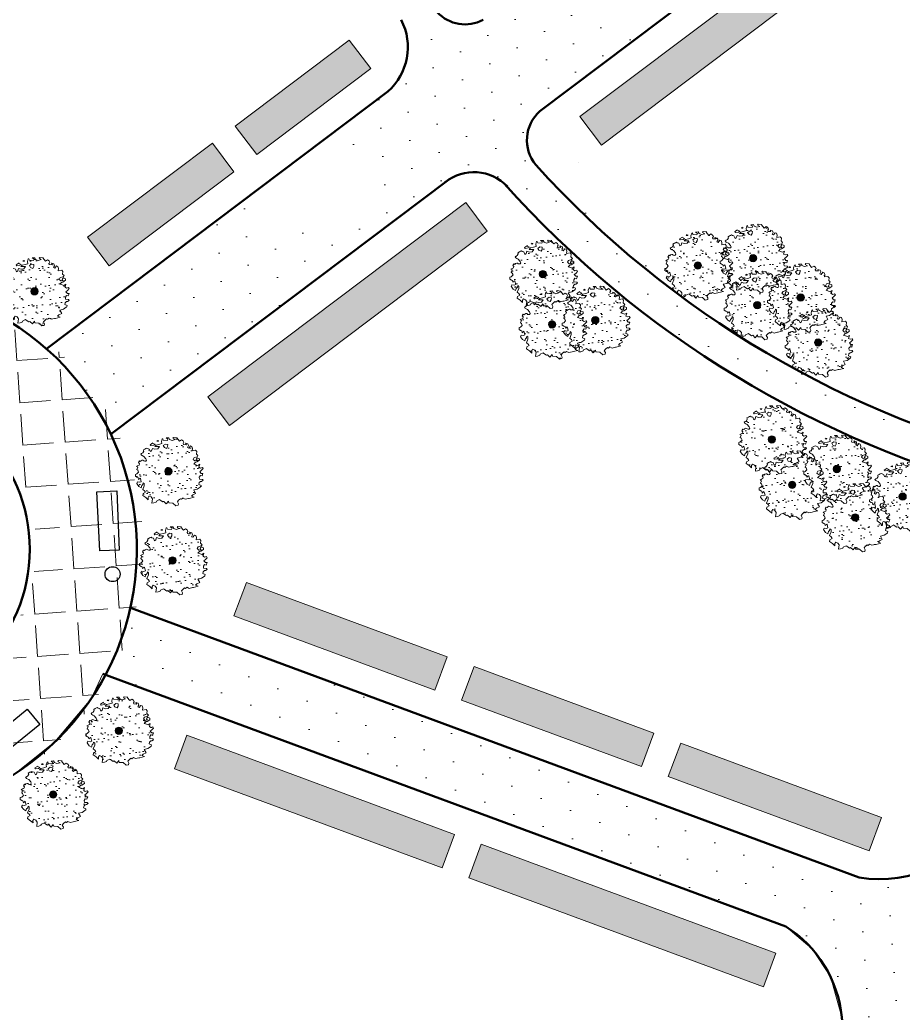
# Model space of a CAD drawing. Header units: millimetres. Extents: x -1763 to 200130, y 32327 to 185293.
# Drawn here: x 53097 to 77843, y 65595 to 93435 of the extents above; entities that cross this region are included whole.
import ezdxf

# ---------------------------------------------------------------- set-up
doc = ezdxf.new("R2010")
doc.units = ezdxf.units.MM
for name, color, linetype, lineweight in [('3', 7, 'Continuous', 9), ('5', 7, 'Continuous', 20), ('road', 7, 'Continuous', 50), ('trees', 7, 'Continuous', 20)]:
    doc.layers.add(name, color=color, linetype=linetype, lineweight=lineweight)
pattern_1 = [(93.99999999999993, (-123843172.1854587, -85020526.08981256), (-819.5010654109351, 340.5390314124682), [0, -793.7499999999999])]
pattern_2 = [(4, (-124235629.9270571, -85020526.08981256), (-82.8323247474616, 1184.557431481028), [863.5999999999992, -323.8499999999997]), (94, (-124235629.9270571, -85020526.08981256), (-1184.557431481028, -82.83232474746154), [863.5999999999992, -323.8499999999997])]

# ---------------------------------------------------------------- blocks, each defined once
blk = doc.blocks.new('K12-2')
at = {"linetype": 'Continuous'}
h = blk.add_hatch(dxfattribs=at)
h.set_pattern_fill('AR-SAND', scale=2, style=0)
h.set_pattern_definition([(37.50000000000001, (0, 0), (-3.200062591968091, 97.88264746586847), [0, -77.21600000000001, 0, -86.36, 0, -82.55]), (7.499999999999999, (0, 0), (89.90465662760053, 143.3650201136709), [0, -41.65600000000001, 0, -69.596, 0, -26.67]), (327.5, (-62.48399999999999, 0), (158.1984740482916, 0.2874369357091382), [0, -25.4, 0, -91.44, 0, -119.38]), (317.5, (-62.48399999999999, 0), (152.7112904944594, 44.58586465144325), [0, -12.7, 0, -59.944, 0, -68.58])])
h.paths.add_polyline_path([(106.7599999998965, 191.7999999996027), (104.3799999999938, 199.0479999999443), (110.6699999998018, 207.7104999998483), (104.7199999998157, 218.1399999999485), (93.32999999992532, 225.3874999996697), (78.19949999998423, 215.1344999997454), (60.00999999992199, 238.4689999998955), (63.40949999980869, 239.8829999997324), (37.22999999990861, 242.8884999999355), (32.80999999992854, 235.9944999998333), (48.95999999985361, 227.3319999999294), (26.8599999999424, 220.968499999799), (8.499999999912687, 228.3924999996962), (2.719999999953866, 240.4139999998734), (-15.98000000012692, 239.3529999999373), (-2.890000000206771, 229.8069999997097), (-7.310000000186828, 220.2609999999332), (-36.38000000001011, 222.2054999997417), (-39.44050000018433, 233.1659999999829), (-44.2000000000462, 231.7514999999694), (-50.49000000008347, 213.1899999999369), (-47.94000000015331, 197.6339999996489), (-67.32000000011107, 191.2699999998002), (-88.06000000004312, 186.4974999998594), (-97.58000000010905, 176.7749999999069), (-63.75000000002728, 176.4214999998294), (-76.33050000004188, 159.9809999997888), (-96.0500000001066, 157.5060000000085), (-113.7300000000341, 163.1634999998787), (-119.8504999999841, 146.3694999997606), (-127.8400000001075, 140.5359999998836), (-136.5100000000438, 159.0974999999162), (-147.3900000000886, 162.2789999996676), (-153.5100000000984, 165.9915000000183), (-160.4800000000064, 162.6329999999148), (-167.7900000001952, 158.9205000000222), (-178.1605000001055, 152.9104999999618), (-177.3100000000359, 149.7285000000339), (-175.4400000002079, 144.9554999999236), (-182.4100000001181, 133.1109999996406), (-191.5900000001336, 127.6315000000035), (-198.2199999999921, 123.5659999997515), (-192.1000000002114, 115.080499999749), (-186.3200000000233, 111.898499999821), (-175.4400000002079, 106.948999999986), (-161.1600000001108, 90.1549999998679), (-157.420500000173, 80.25550000002113), (-162.1800000000349, 73.00799999984154), (-168.9800000001468, 72.65499999994063), (-176.1200000000845, 74.4219999996858), (-181.5599999999922, 78.48849999981759), (-186.6600000000745, 79.19499999979598), (-194.9905000001327, 75.48299999962181), (-200.7700000001478, 69.6494999997376), (-206.3800000000829, 74.06849999960832), (-213.6900000000442, 61.87149999959366), (-206.5500000001066, 54.26999999963298), (-210.1205000001301, 44.37099999995553), (-219.9805000000213, 39.77450000002136), (-228.4799999999905, 34.29400000004536), (-219.3000000002048, 29.87499999971624), (-225.5905000001822, 12.90500000004249), (-218.6200000001027, 7.601999999678797), (-213.0100000001675, -5.833500000335321), (-225.4199999999856, -18.73750000004658), (-236.1300000000028, -22.09650000031979), (-236.3000000000302, -35.70850000005884), (-224.5700000000853, -42.77900000033696), (-216.4105000001673, -45.4310000000114), (-213.1800000001949, -58.15900000015974), (-201.279999999997, -48.25900000014372), (-199.7499999999945, -51.61799999996565), (-193.800000000012, -74.24500000025), (-204.680000000053, -78.3110000002125), (-220.3200000001288, -75.83599999998114), (-226.2705000000551, -87.32600000030654), (-210.9700000000904, -107.4785000000702), (-195.5000000000382, -117.2010000000228), (-190.7400000000071, -101.9980000000941), (-182.070000000067, -94.57400000019696), (-179.6900000001642, -82.37650000001304), (-172.2100000001792, -88.38700000024254), (-172.2100000001792, -103.4125000001077), (-183.090500000164, -130.2825000002485), (-170.8500000002004, -139.6509999999616), (-164.2200000001158, -150.2580000001253), (-181.2200000001667, -159.4505000002755), (-182.9200000001965, -172.3544999999866), (-162.3505000000021, -187.2040000002962), (-144.5000000001073, -203.2905000000974), (-144.6700000001347, -186.6735000003245), (-138.7200000001485, -176.951000000372), (-124.2700000000241, -183.3145000000513), (-113.9005000000016, -196.3960000002771), (-118.1500000000142, -227.685000000296), (-103.3605000000079, -225.564000000304), (-87.55050000013398, -219.7304999999687), (-85.0000000000382, -212.4825000000783), (-63.41000000020539, -202.2295000001614), (-60.01000000014926, -206.295500000124), (-40.63000000019201, -219.2000000000044), (-32.130499999992, -215.4880000002813), (-14.96000000019922, -232.9880000002086), (0.6799999998765998, -213.7200000001976), (3.399499999886757, -226.0940000001065), (32.29999999985013, -227.8620000001901), (53.20949999986625, -247.3070000000953), (70.20999999986088, -243.2410000001255), (72.24999999994178, -232.2815000002302), (64.25999999987833, -218.4930000003078), (72.92949999987472, -207.5330000002432), (86.86999999986436, -196.0430000003762), (93.84000000000017, -199.9315000002753), (104.0399999999427, -191.9765000002371), (119.8499999998166, -199.7545000003811), (143.479500000012, -194.2750000002924), (149.5999999999658, -193.3905000000814), (183.0899999999928, -184.905999999959), (165.0700000000143, -178.1880000003221), (175.0994999999893, -167.4050000001444), (194.4799999998868, -158.0360000002693), (181.3894999997974, -133.6410000003525), (206.7199999999065, -127.9845000003697), (225.9299999998366, -114.3730000003415), (232.3899999998976, -110.3065000002098), (233.4099999998215, -101.4680000002991), (217.2599999998965, -94.39750000001368), (219.9799999998504, -81.13950000006301), (228.8194999998741, -72.83100000040578), (237.1499999999287, -71.77000000001863), (248.7099999998463, -64.52250000029743), (242.9299999998875, -57.98200000026554), (222.5300000000061, -56.03700000028766), (220.6599999999526, -41.36450000033077), (228.9899999998416, -30.05100000018865), (240.7194999998428, -33.23350000027859), (247.0099999998202, -15.55550000011863), (235.1094999999078, -15.55550000011863), (225.24999999996, -3.005000000033772), (235.1094999999078, 5.3034999996235), (248.8799999998737, 19.445499999616), (242.7599999998638, 27.04700000003503), (228.9899999998416, 22.62749999999506), (218.2794999998805, 29.34449999975185), (224.5699999998579, 50.91099999981093), (210.7999999998356, 41.89599999972416), (203.9999999999533, 44.19399999960285), (183.9399999998932, 51.61849999967671), (181.8999999998159, 50.91099999981087), (194.6499999999105, 65.40699999959178), (203.8294999999853, 66.64449999971112), (222.8699999998317, 79.01849999961996), (222.0199999999313, 89.97849999968454), (206.5499999998792, 96.8724999997867), (200.9399999999478, 89.62499999961445), (198.2199999999939, 82.37749999989316), (204.5099999998019, 76.72049999973387), (188.699999999928, 74.24549999996087), (176.4599999999082, 84.67549999977197), (184.2799999999443, 97.75649999982852), (204.6799999998257, 103.2364999996353), (211.309999999914, 112.0750000000044), (200.0899999998183, 122.8584999998929), (202.4695000000065, 141.9499999997207), (194.8199999999379, 151.4959999999483), (170.3399999998983, 147.4299999999857), (171.8699999999007, 163.693499999681), (167.449999999917, 177.8354999996737), (157.2499999999782, 181.3709999996718), (145.3500000000094, 165.6379999999408), (135.6599999999162, 169.7034999997413), (143.9899999998051, 183.4924999998256), (138.039999999819, 196.0429999999178), (121.7194999999265, 200.8164999997462), (128.1799999999312, 190.0329999998576)])
h.paths.add_polyline_path([(-12.58000000007092, 163.8699999998572), (-28.22050000008675, 170.2339999997057), (-36.38000000001009, 183.8454999997339), (-21.42000000003463, 194.8054999997985), (-3.91000000013082, 191.7999999996028), (-5.440000000133297, 176.7749999999069)], flags=16)
h.paths.add_polyline_path([(26.14384128001319, 0, -1), (-26.14384128001319, 0, -1)], flags=16)
h = blk.add_hatch(color=256, dxfattribs=at)
edge = h.paths.add_edge_path()
edge.add_arc((0, 0), 26.14384128001319, 0, 360)
for p, q in [((-75.82000000002336, 221.144999999975), (-83.8100000000868, 215.1344999997455)), ((-83.8100000000868, 215.1344999997455), (-72.93000000004213, 214.0739999999787)), ((-72.93000000004213, 214.0739999999787), (-71.74050000003444, 220.0844999997571)), ((-44.2000000000462, 231.7514999999694), (-50.49000000008346, 213.1899999999368)), ((-50.49000000008346, 213.1899999999368), (-47.9400000001533, 197.6339999996489)), ((-39.44050000018433, 233.1659999999829), (-44.2000000000462, 231.7514999999694)), ((-36.38000000001011, 222.2054999997417), (-39.44050000018433, 233.1659999999829)), ((-7.310000000186847, 220.2609999999331), (-36.38000000001011, 222.2054999997417)), ((2.71999999995387, 240.4139999998733), (-15.98000000012689, 239.3529999999373)), ((-15.98000000012689, 239.3529999999373), (-2.890000000206783, 229.8069999997097)), ((-2.890000000206783, 229.8069999997097), (-7.310000000186847, 220.2609999999331)), ((8.499999999912689, 228.3924999996962), (2.71999999995387, 240.4139999998733)), ((26.85999999994237, 220.968499999799), (8.499999999912689, 228.3924999996962)), ((48.95999999985361, 227.3319999999294), (26.85999999994237, 220.968499999799)), ((37.22999999990861, 242.8884999999354), (32.80999999992855, 235.9944999998334)), ((32.80999999992855, 235.9944999998334), (48.95999999985361, 227.3319999999294)), ((63.40949999980876, 239.8829999997324), (37.22999999990861, 242.8884999999354)), ((60.009999999922, 238.4689999998955), (63.40949999980876, 239.8829999997324)), ((78.19949999998425, 215.1344999997455), (60.009999999922, 238.4689999998955)), ((93.32999999992535, 225.3874999996697), (78.19949999998425, 215.1344999997455)), ((104.7199999998156, 218.1399999999485), (93.32999999992535, 225.3874999996697)), ((110.6699999998018, 207.7104999998483), (104.7199999998156, 218.1399999999485)), ((-175.4400000002079, 144.9554999999236), (-182.4100000001181, 133.1109999996406)), ((-167.7900000001955, 158.920500000022), (-178.1605000001055, 152.9104999999618)), ((-178.1605000001055, 152.9104999999618), (-177.3100000000359, 149.7285000000338)), ((-177.3100000000359, 149.7285000000338), (-175.4400000002079, 144.9554999999236)), ((-160.4800000000087, 162.6329999999143), (-167.7900000001955, 158.920500000022)), ((-153.5100000000984, 165.9915000000183), (-160.4800000000087, 162.6329999999143)), ((-147.3900000000885, 162.2789999996676), (-153.5100000000984, 165.9915000000183)), ((-136.5100000000439, 159.0974999999162), (-147.3900000000885, 162.2789999996676)), ((-127.8400000001075, 140.5359999998836), (-136.5100000000439, 159.0974999999162)), ((-110.1600000001799, 203.6444999998785), (-131.2400000001635, 190.2095000000336)), ((-131.2400000001635, 190.2095000000336), (-125.8000000000266, 183.4924999998257)), ((-119.8504999999841, 146.3694999997606), (-127.8400000001075, 140.5359999998836)), ((-125.8000000000266, 183.4924999998257), (-105.0600000000941, 186.4974999998594)), ((-113.7300000000341, 163.1634999998787), (-119.8504999999841, 146.3694999997606)), ((-96.05000000010659, 157.5060000000085), (-113.7300000000341, 163.1634999998787)), ((-111.0100000000803, 199.7554999998101), (-111.0100000000803, 199.7554999998101)), ((-95.37000000000444, 192.8609999999899), (-111.0100000000803, 199.7554999998101)), ((-105.0600000000941, 186.4974999998594), (-95.37000000000444, 192.8609999999899)), ((-88.06000000004315, 186.4974999998594), (-97.58000000010907, 176.7749999999069)), ((-97.58000000010907, 176.7749999999069), (-63.75000000002728, 176.4214999998294)), ((-76.33050000004187, 159.9809999997888), (-96.05000000010659, 157.5060000000085)), ((-67.32000000011067, 191.2699999998003), (-88.06000000004315, 186.4974999998594)), ((-63.75000000002728, 176.4214999998294), (-76.33050000004187, 159.9809999997888)), ((-47.9400000001533, 197.6339999996489), (-67.32000000011067, 191.2699999998003)), ((-21.42000000003463, 194.8054999997985), (-36.38000000001011, 183.8454999997339)), ((-36.38000000001011, 183.8454999997339), (-28.22050000008676, 170.2339999997057)), ((-28.22050000008676, 170.2339999997057), (-12.58000000007087, 163.8699999998571)), ((-3.910000000130822, 191.7999999996027), (-21.42000000003463, 194.8054999997985)), ((-12.58000000007087, 163.8699999998571), (-5.440000000133296, 176.7749999999069)), ((-5.440000000133296, 176.7749999999069), (-3.910000000130822, 191.7999999996027)), ((104.3799999999937, 199.0479999999443), (110.6699999998018, 207.7104999998483)), ((106.7599999998965, 191.7999999996027), (104.3799999999937, 199.0479999999443)), ((128.1799999999312, 190.0329999998576), (106.7599999998965, 191.7999999996027)), ((138.039999999819, 196.0429999999178), (121.7194999999265, 200.8164999997462)), ((121.7194999999265, 200.8164999997462), (128.1799999999312, 190.0329999998576)), ((135.6599999999162, 169.7034999997413), (143.9899999998051, 183.4924999998257)), ((145.3500000000095, 165.6379999999408), (135.6599999999162, 169.7034999997413)), ((143.9899999998051, 183.4924999998257), (138.039999999819, 196.0429999999178)), ((157.2499999999782, 181.3709999996718), (145.3500000000095, 165.6379999999408)), ((167.4499999999171, 177.8354999996736), (157.2499999999782, 181.3709999996718)), ((171.8699999999008, 163.6934999996811), (167.4499999999171, 177.8354999996736)), ((170.3399999998983, 147.4299999999857), (171.8699999999008, 163.6934999996811)), ((194.8199999999379, 151.4959999999483), (170.3399999998983, 147.4299999999857)), ((202.4695000000065, 141.9499999997206), (194.8199999999379, 151.4959999999483)), ((-206.3800000000829, 74.06849999960832), (-213.6900000000442, 61.87149999959365)), ((-200.7700000001478, 69.6494999997376), (-206.3800000000829, 74.06849999960832)), ((-194.9905000001327, 75.48299999962182), (-200.7700000001478, 69.6494999997376)), ((-191.5900000001329, 127.6315000000031), (-198.2199999999921, 123.5659999997515)), ((-198.2199999999921, 123.5659999997515), (-192.1000000002114, 115.080499999749)), ((-186.6600000000744, 79.19499999979598), (-194.9905000001327, 75.48299999962182)), ((-192.1000000002114, 115.080499999749), (-186.3200000000234, 111.8984999998211)), ((-182.4100000001181, 133.1109999996406), (-191.5900000001329, 127.6315000000031)), ((-181.5599999999922, 78.48849999981758), (-186.6600000000744, 79.19499999979598)), ((-186.3200000000234, 111.8984999998211), (-175.4400000002079, 106.948999999986)), ((-176.1200000000845, 74.4219999996858), (-181.5599999999922, 78.48849999981758)), ((-168.9800000001469, 72.65499999994063), (-176.1200000000845, 74.4219999996858)), ((-175.4400000002079, 106.948999999986), (-161.1600000001108, 90.15499999986787)), ((-162.1800000000349, 73.00799999984156), (-168.9800000001469, 72.65499999994063)), ((-157.420500000173, 80.25550000002113), (-162.1800000000349, 73.00799999984156)), ((-161.1600000001108, 90.15499999986787), (-157.420500000173, 80.25550000002113)), ((176.4599999999082, 84.675499999772), (184.2799999999443, 97.75649999982852)), ((188.699999999928, 74.24549999996088), (176.4599999999082, 84.675499999772)), ((184.2799999999443, 97.75649999982852), (204.6799999998257, 103.2364999996353)), ((204.5099999998019, 76.72049999973387), (188.699999999928, 74.24549999996088)), ((200.9399999999478, 89.62499999961437), (198.2199999999939, 82.37749999989319)), ((198.2199999999939, 82.37749999989319), (204.5099999998019, 76.72049999973387)), ((200.0899999998182, 122.858499999893), (202.4695000000065, 141.9499999997206)), ((211.309999999914, 112.0750000000044), (200.0899999998182, 122.858499999893)), ((206.5499999998792, 96.87249999978667), (200.9399999999478, 89.62499999961437)), ((203.8294999999853, 66.64449999971112), (222.8699999998316, 79.01849999961996)), ((204.6799999998257, 103.2364999996353), (211.309999999914, 112.0750000000044)), ((222.0199999999313, 89.97849999968457), (206.5499999998792, 96.87249999978667)), ((222.8699999998316, 79.01849999961996), (222.0199999999313, 89.97849999968457)), ((-219.9805000000215, 39.77450000002136), (-228.4799999999905, 34.29400000004534)), ((-228.4799999999905, 34.29400000004534), (-219.3000000002048, 29.87499999971624)), ((-219.3000000002048, 29.87499999971624), (-225.5905000001821, 12.90500000004249)), ((-225.5905000001821, 12.90500000004249), (-218.6200000001027, 7.60199999967881)), ((-210.1205000001301, 44.37099999995553), (-219.9805000000215, 39.77450000002136)), ((-218.6200000001027, 7.60199999967881), (-213.0100000001676, -5.833500000335334)), ((-213.6900000000442, 61.87149999959365), (-206.5500000001066, 54.269999999633)), ((-206.5500000001066, 54.269999999633), (-210.1205000001301, 44.37099999995553)), ((6.28999999980806, 3.53599999970902), (0, 0)), ((0, 0), (2.039999999851716, -5.30350000008184)), ((5.099499999916588, -2.828000000139582), (7.989999999837892, 1.414500000006228)), ((181.8999999998159, 50.91099999981088), (194.6499999999105, 65.40699999959179)), ((183.9399999998932, 51.61849999967671), (181.8999999998159, 50.91099999981088)), ((203.9999999999527, 44.19399999960297), (183.9399999998932, 51.61849999967671)), ((194.6499999999105, 65.40699999959179), (203.8294999999853, 66.64449999971112)), ((210.7999999998356, 41.89599999972415), (203.9999999999527, 44.19399999960297)), ((224.5699999998578, 50.91099999981088), (210.7999999998356, 41.89599999972415)), ((218.2794999998805, 29.34449999975186), (224.5699999998578, 50.91099999981088)), ((228.9899999998415, 22.62749999999505), (218.2794999998805, 29.34449999975186)), ((225.24999999996, -3.00500000003376), (235.1094999999077, 5.303499999623455)), ((242.7599999998638, 27.04700000003504), (228.9899999998415, 22.62749999999505)), ((235.1094999999077, 5.303499999623455), (248.8799999998737, 19.445499999616)), ((248.8799999998737, 19.445499999616), (242.7599999998638, 27.04700000003504)), ((-236.1300000000028, -22.09650000031979), (-236.3000000000302, -35.70850000005885)), ((-236.3000000000302, -35.70850000005885), (-224.5700000000852, -42.77900000033696)), ((-225.4199999999855, -18.73750000004657), (-236.1300000000028, -22.09650000031979)), ((-213.0100000001676, -5.833500000335334), (-225.4199999999855, -18.73750000004657)), ((-224.5700000000852, -42.77900000033696), (-216.4105000001673, -45.43100000001141)), ((-216.4105000001673, -45.43100000001141), (-213.1800000001949, -58.15900000015972)), ((-213.1800000001949, -58.15900000015972), (-201.279999999997, -48.25900000014371)), ((-201.279999999997, -48.25900000014371), (-199.7499999999945, -51.61799999996583)), ((-199.7499999999945, -51.61799999996583), (-193.800000000012, -74.24500000025)), ((2.039999999851716, -5.30350000008184), (5.099499999916588, -2.828000000139582)), ((220.6599999999526, -41.36450000033074), (228.9899999998415, -30.05100000018865)), ((222.5300000000061, -56.03700000028766), (220.6599999999526, -41.36450000033074)), ((242.9299999998875, -57.98200000026554), (222.5300000000061, -56.03700000028766)), ((235.1094999999077, -15.55550000011863), (225.24999999996, -3.00500000003376)), ((228.9899999998415, -30.05100000018865), (240.7194999998428, -33.23350000027858)), ((247.0099999998201, -15.55550000011863), (235.1094999999077, -15.55550000011863)), ((237.1499999999287, -71.77000000001863), (248.7099999998463, -64.52250000029744)), ((240.7194999998428, -33.23350000027858), (247.0099999998201, -15.55550000011863)), ((248.7099999998463, -64.52250000029744), (242.9299999998875, -57.98200000026554)), ((-220.3200000001289, -75.83599999998114), (-226.2705000000551, -87.32600000030652)), ((-226.2705000000551, -87.32600000030652), (-210.9700000000903, -107.4785000000702)), ((-204.680000000053, -78.31100000021252), (-220.3200000001289, -75.83599999998114)), ((-210.9700000000903, -107.4785000000702), (-195.5000000000382, -117.2010000000228)), ((-193.800000000012, -74.24500000025), (-204.680000000053, -78.31100000021252)), ((-195.5000000000382, -117.2010000000228), (-190.7400000000071, -101.9980000000942)), ((-190.7400000000071, -101.9980000000942), (-182.070000000067, -94.57400000019697)), ((-172.2100000001792, -103.4125000001077), (-183.090500000164, -130.2825000002485)), ((-183.090500000164, -130.2825000002485), (-170.8500000002005, -139.6509999999616)), ((-182.070000000067, -94.57400000019697), (-179.6900000001642, -82.37650000001304)), ((-179.6900000001642, -82.37650000001304), (-172.2100000001792, -88.38700000024255)), ((-172.2100000001792, -88.38700000024255), (-172.2100000001792, -103.4125000001077)), ((-170.8500000002005, -139.6509999999616), (-164.2200000001158, -150.2580000001253)), ((181.3894999997974, -133.6410000003525), (206.7199999999066, -127.9845000003697)), ((194.4799999998868, -158.0360000002693), (181.3894999997974, -133.6410000003525)), ((206.7199999999066, -127.9845000003697), (225.9299999998366, -114.3730000003416)), ((217.2599999998965, -94.39750000001368), (219.9799999998504, -81.13950000006298)), ((233.4099999998216, -101.4680000002991), (217.2599999998965, -94.39750000001368)), ((219.9799999998504, -81.13950000006298), (228.8194999998741, -72.83100000040577)), ((225.9299999998366, -114.3730000003416), (232.3899999998976, -110.3065000002098)), ((228.8194999998741, -72.83100000040577), (237.1499999999287, -71.77000000001863)), ((232.3899999998976, -110.3065000002098), (233.4099999998216, -101.4680000002991)), ((-181.2200000001667, -159.4505000002755), (-182.9200000001965, -172.3544999999867)), ((-182.9200000001965, -172.3544999999867), (-162.3505000000023, -187.2040000002962)), ((-164.2200000001158, -150.2580000001253), (-181.2200000001667, -159.4505000002755)), ((-162.3505000000023, -187.2040000002962), (-144.5000000001073, -203.2905000000974)), ((-144.6700000001347, -186.6735000003246), (-138.7200000001485, -176.951000000372)), ((-144.5000000001073, -203.2905000000974), (-144.6700000001347, -186.6735000003246)), ((-138.7200000001485, -176.951000000372), (-124.2700000000241, -183.3145000000513)), ((-124.2700000000241, -183.3145000000513), (-113.9005000000016, -196.3960000002771)), ((-113.9005000000016, -196.3960000002771), (-118.1500000000142, -227.685000000296)), ((-87.55050000013398, -219.7304999999687), (-85.0000000000382, -212.4825000000783)), ((-85.0000000000382, -212.4825000000783), (-63.4100000002054, -202.2295000001614)), ((-63.4100000002054, -202.2295000001614), (-60.01000000014938, -206.2955000001239)), ((-60.01000000014938, -206.2955000001239), (-40.63000000019201, -219.2000000000044)), ((64.25999999987835, -218.4930000003078), (72.92949999987468, -207.5330000002432)), ((72.92949999987468, -207.5330000002432), (86.86999999986438, -196.0430000003762)), ((86.86999999986438, -196.0430000003762), (93.84000000000015, -199.9315000002753)), ((93.84000000000015, -199.9315000002753), (104.0399999999427, -191.9765000002371)), ((104.0399999999427, -191.9765000002371), (119.8499999998166, -199.7545000003811)), ((119.8499999998166, -199.7545000003811), (143.4795000000122, -194.2750000002925)), ((143.4795000000122, -194.2750000002925), (149.5999999999658, -193.3905000000814)), ((149.5999999999658, -193.3905000000814), (183.0899999999929, -184.905999999959)), ((165.0700000000143, -178.1880000003221), (175.0994999999893, -167.4050000001444)), ((183.0899999999929, -184.905999999959), (165.0700000000143, -178.1880000003221)), ((175.0994999999893, -167.4050000001444), (194.4799999998868, -158.0360000002693)), ((-118.1500000000142, -227.685000000296), (-103.360500000008, -225.5640000003041)), ((-103.360500000008, -225.5640000003041), (-87.55050000013398, -219.7304999999687)), ((-40.63000000019201, -219.2000000000044), (-32.13049999999203, -215.4880000002813)), ((-32.13049999999203, -215.4880000002813), (-14.96000000019922, -232.9880000002086)), ((-14.96000000019922, -232.9880000002086), (0.6799999998765998, -213.7200000001976)), ((0.6799999998765998, -213.7200000001976), (3.399499999886757, -226.0940000001065)), ((3.399499999886757, -226.0940000001065), (32.29999999985012, -227.8620000001902)), ((32.29999999985012, -227.8620000001902), (53.20949999986624, -247.3070000000953)), ((53.20949999986624, -247.3070000000953), (70.20999999986088, -243.2410000001255)), ((72.24999999994179, -232.2815000002302), (64.25999999987835, -218.4930000003078)), ((70.20999999986088, -243.2410000001255), (72.24999999994179, -232.2815000002302))]:
    blk.add_line(p, q, dxfattribs=at)
blk.add_circle((0, 0), 26.14384128001319, dxfattribs=at)

msp = doc.modelspace()

# ---------------------------------------------------------------- hatches: boundary and pattern name
at = {"layer": '3'}
h = msp.add_hatch(dxfattribs=at)
h.set_pattern_fill('ANGLE', color=256, scale=170, angle=4, style=0)
h.set_pattern_definition(pattern_2)
h.paths.add_polyline_path([(172157.1901664659, 167627.2256443724), (168957.3993282914, 166200.8923061192), (184377.6336582899, 127133.2680074945), (185212.6930864081, 124816.7940696701), (185946.6886788607, 122100.9932637215), (182980.1342523918, 121388.8162417077), (173560.0985183194, 119127.3600096591), (173793.5346827656, 118154.9878806807), (173933.5963813886, 117571.5646033175), (172863.9870395958, 117314.784822356), (172723.9253408536, 117898.2080997191), (172490.4891764075, 118870.5802286975), (169816.605619669, 118228.6643374935), (161051.3061679006, 116124.3898282535), (160988.2453389466, 116284.1563220806), (156524.8793263957, 115212.6416090876), (156141.9559573308, 116182.7894026153), (138154.8841752112, 109083.1802818663), (137822.9657187387, 108952.170002345), (139754.5434309244, 104058.59573856), (163217.7279632837, 113319.9171892591, -0.07526908443631862), (164676.6678509787, 113654.8907488585), (175830.5997801274, 114497.878628619, 0.4142135623753305), (178595.9801997989, 117715.4353312887), (178522.3440956846, 118689.7460086718), (184196.2686589062, 119093.3405470103), (184268.0089715198, 118144.1138940379, 0.4142135623731639), (187485.565674074, 115378.7334743626), (189371.2566752732, 115521.2495547719, 0.1599284258665613), (192252.7630060688, 116714.4915739298)], flags=16)
h.paths.add_polyline_path([(91333.1192414537, 165453.4505742602), (92468.07008660585, 166430.0386433713), (93298.98529015481, 166849.040029522), (94748.232611157, 167180.1994306259), (124601.9054179117, 169436.4696414657), (126275.3217975199, 169279.6452344172), (127633.4375143573, 168687.7241722085), (128547.778000176, 167952.3765507154), (129276.6165901497, 167005.6987243704), (130089.8102698177, 165120.299135752), (131321.1125828624, 162000.7579448409), (132032.5484893322, 160198.3138244338), (133200.2859028801, 158776.5157040656), (134149.5054050386, 158376.325970117), (135911.3724479005, 158504.1108136736), (137803.3663890585, 153710.6876475252), (136049.1374398619, 153018.2825690843), (135278.1394681036, 154971.6289612241), (131650.4961684644, 153539.7755851261), (132142.4446555823, 151476.2866256759), (122534.8128685057, 147684.0334344395), (120642.8097087666, 152477.3471651822), (120944.0989542529, 153696.511986617), (121722.8215534016, 156847.786380861), (122299.2495137081, 159424.631470535), (122254.6192156672, 161325.9022107348), (121634.3651861474, 163283.0096523501), (120688.6636015773, 164732.6607711837), (119265.8311432973, 166010.5455521941), (117595.1718702465, 166840.5648794249), (116720.7357083037, 167075.7423805296), (110545.755644612, 166869.8610938825), (105728.9639976174, 166505.8193368129), (99872.74815414846, 166063.2203494422), (94316.38521112502, 165643.2835373096)])
h.paths.add_polyline_path([(123132.445312269, 154042.2160381675), (122790.7439040095, 154794.9729471691), (123023.9358238652, 155860.3619816229), (123710.9702376723, 158640.5997178033), (124199.4499952346, 160617.3418258093), (124790.8429005668, 163010.5449017845), (125414.5732333958, 165140.2252527885), (126552.964244552, 165790.7442288212), (127547.8753791451, 165498.0278337114), (128374.4966621101, 164018.6122515686), (129110.3195711523, 162154.3829316013), (130381.7515336499, 158362.5339673124), (130133.7605747879, 157168.1947200075), (129048.9643171206, 155868.4606856667), (127290.0673448369, 155101.1337892376), (124157.8945954591, 153864.8114719652)], flags=16)
h.paths.add_polyline_path([(81583.35608144104, 166176.380511906), (82521.12598710507, 166025.2915889248), (83378.8143190816, 165873.5613189153), (84922.46973391622, 164968.9487976246), (85799.73235102743, 163986.1260200366), (86438.92282474041, 162658.4878202528), (88387.54106411338, 138553.349884063), (88830.04226924479, 135946.6876055337), (89521.76950690895, 134094.180603113), (92926.57430218905, 135438.0782354362), (91945.11718575656, 137924.6291573606), (119298.5050608888, 146406.7037720941), (122534.7798961923, 147684.1169684865), (120642.820224911, 152477.3205229528), (97125.15745060891, 143194.5263687037), (95492.28680534661, 142616.7469695918), (94091.04551821947, 142636.7070633657), (92982.21898945421, 143089.589922525), (92183.8814599216, 143776.8537944183), (91462.86707445979, 145138.1674144156), (91293.55929913372, 146544.648322694), (90156.37938927859, 162753.3015959896), (90504.61298115551, 164105.3337349556), (90991.7131126225, 165007.8785985932), (91333.1192414537, 165453.4505742602), (91900.59466408938, 165941.7446088754), (92468.07008660585, 166430.0386433713), (92883.52768838406, 166639.5393365063), (94023.60895060003, 167014.6197300144), (94551.46409657598, 167161.4098980315)])
h.paths.add_polyline_path([(97164.51061940938, 103696.4275711887), (99520.7184085697, 103941.034521278), (101376.01033324, 104497.545920264), (102138.4148365408, 102566.0688181631), (102159.7536405846, 100418.7947414555), (101513.6557084545, 99388.62033160403), (100294.6304716691, 98617.88199569657), (97105.51239543408, 98371.46619958803), (93259.23743534833, 98941.83540479094), (89979.77560076863, 100196.0599777065), (87305.89557688683, 101879.152562771), (87305.88551697135, 101879.1602877416), (84077.81553250551, 105138.3175866902), (82568.63483023643, 107535.5644091703), (81201.51149393618, 111104.7172584347), (80746.93560442328, 113642.402667854), (80659.69715016335, 115362.4308354445), (80767.68721598387, 117275.5435826965), (81067.14553879946, 119062.0566305704), (81633.96776030213, 121034.8198842965), (82220.02664120495, 122476.9634677321), (83076.20886683464, 124098.669699464), (83456.87895610929, 124704.8050169349), (84828.8114008531, 126514.4876362272), (86011.63238780946, 127744.780664634), (87287.20608708262, 128831.3368468769), (88372.70332702994, 129484.9729656242), (89400.13054041564, 129666.3929469176), (91069.20076038688, 129159.2235870883), (92190.60640239716, 127767.8667159751), (92953.01090558618, 125836.389613755), (91421.78254370391, 125096.4373717532), (89346.3707806617, 123560.4165126085), (88467.8781041205, 122646.3979108483), (87209.18362662196, 120864.7530253045), (86387.38737923652, 119094.677920524), (85751.30672513694, 116312.4236805104), (85707.88715575635, 114602.103894297), (85857.20030456036, 113238.7494635284), (86495.08877266943, 110955.4680531844), (88123.89782460034, 108107.1793369018), (89280.97028476745, 106834.9161484055), (91039.73310201615, 105468.4940342084), (93786.8775749132, 104204.9931548052), (95173.94160565734, 103870.4670970999)], flags=16)
edge = h.paths.add_edge_path(flags=16)
edge.add_arc((94702.98866001517, 114461.9596703686), 3000, 0, 360)
h.paths.add_polyline_path([(172157.1901664659, 167627.2256443724), (168957.3993282914, 166200.8923061192), (185212.6930864081, 124816.7940700166), (185946.6886788607, 122100.9932637215), (173560.0985182002, 119127.3600096591), (173933.5963813886, 117571.5646033175), (172863.9870395958, 117314.7848224714), (172490.4891764075, 118870.5802286975), (161051.3061677814, 116124.3898282535), (160988.2453389466, 116284.1563220806), (156524.8793262765, 115212.6416089721), (156141.955957219, 116182.7894030847), (137822.9657188579, 108952.1700021103), (139754.5434308052, 104058.5957390256), (160568.6941666603, 112274.2981049903), (162198.4723380804, 112917.5995084904), (163217.7279633954, 113319.9171893746), (163934.59133064, 113542.3105038442), (164676.6678509787, 113654.8907488585), (176785.9074892998, 114731.7569657005), (177879.6678019464, 115533.9279424623), (178604.5116386861, 117489.3471897356), (178522.3440956846, 118689.7460086718), (184196.2686589062, 119093.3405470103), (184425.7126818895, 117385.4295891486), (184804.0359216332, 116646.5992696583), (185304.058285363, 116095.0458723344), (187259.4775326326, 115370.2020355947), (188428.4111747295, 115449.9915145077), (191301.8490262851, 116071.2805060409), (192252.7630060688, 116714.4915739298)])
h.paths.add_polyline_path([(172157.1901664659, 167627.2256443724), (168957.3993282914, 166200.8923061192)], flags=17)
h.paths.add_polyline_path([(172157.1901664659, 167627.2256443724), (192252.7630060688, 116714.4915739298), (191301.8490262851, 116071.2805060409), (188428.4111747295, 115449.9915145077), (187259.4775326326, 115370.2020355947), (185304.058285363, 116095.0458723344), (184804.0359216332, 116646.5992696583), (184425.7126818895, 117385.4295891486), (184196.2686589062, 119093.3405470103), (178522.3440956846, 118689.7460086718), (178604.5116386861, 117489.3471897356), (177879.6678019464, 115533.9279424623), (176785.9074892998, 114731.7569657005), (164676.6678509787, 113654.8907488585), (163934.59133064, 113542.3105038442), (163217.7279633954, 113319.9171893746), (162198.4723380804, 112917.5995084904), (160568.6941666603, 112274.2981049903), (139754.5434308052, 104058.5957390256), (137822.9657188579, 108952.1700021103), (156141.955957219, 116182.7894030847), (156524.8793262765, 115212.6416089721), (160988.2453389466, 116284.1563220806), (161051.3061677814, 116124.3898282535), (172490.4891764075, 118870.5802286975), (172863.9870395958, 117314.7848224714), (173933.5963813886, 117571.5646033175), (173560.0985182002, 119127.3600096591), (185946.6886788607, 122100.9932637215), (185212.6930864081, 124816.7940700166), (168957.3993282914, 166200.8923061192)], flags=17)
h.paths.add_polyline_path([(139754.5434308052, 104058.5957390256), (137822.9657188579, 108952.1700021103)], flags=17)
h.paths.add_polyline_path([(89521.76950690895, 134094.180603113), (92926.57430218905, 135438.0782354362), (107943.6467725784, 97391.87655173987), (104642.2897930518, 96041.89865030348), (101772.2127985209, 95279.17375294492), (97659.69715016335, 94862.43083544448), (93639.62110998482, 95260.46604018286), (91561.00496980548, 95983.47791593894), (88249.05909754336, 97150.0753743574), (85925.82014522702, 98552.72737490013), (84128.7029402405, 99962.35954698548), (82234.95611914247, 101859.5658015199), (79450.5684935078, 105945.5505897738), (78188.07510850579, 108951.0397957154), (77903.59401638061, 109890.1014445089), (77777.88732624799, 111386.8737569526), (77472.00936992466, 112609.4449284263), (77455.91133826226, 113333.3354894519), (77327.12026061863, 114974.1548854597), (77313.43088071048, 117868.3136923462), (78007.11639731377, 121218.9524243101), (78526.31138689071, 122741.956528578), (79401.79128099978, 124695.9232998304), (80164.41346348822, 126051.0816502608), (81492.6821399033, 127957.821391359), (82850.11220926046, 129515.0548114441), (83745.43612246215, 130386.5451178961), (85442.89757409692, 131778.3506772928), (87666.35759203136, 133195.1781707592)])
edge = h.paths.add_edge_path()
edge.add_line((135924.4954091758, 158509.2550728694), (141294.8951581987, 160629.0795829371))
edge.add_line((141294.8951583132, 160629.0795829371), (160909.283875186, 171705.790188116))
edge.add_line((160909.2838751897, 171705.7901882343), (161910.1922802441, 172134.8339289669))
edge.add_line((161910.1922801286, 172134.833928965), (163920.8049154198, 172408.0993711939))
edge.add_line((163920.8049154207, 172408.0993713103), (169560.4308312126, 172834.3290026058))
edge.add_line((169560.4308312088, 172834.3290026076), (186937.4903121991, 174147.6461918335))
edge.add_line((186937.4903122038, 174147.6461917162), (188040.3615630306, 174108.8684142567))
edge.add_line((188040.3615630269, 174108.8684142567), (189493.1912312089, 173662.1374611976))
edge.add_line((189493.1912312061, 173662.1374611966), (190611.0941538829, 172921.0106245698))
edge.add_line((190611.0941538885, 172921.0106245689), (174721.5968708573, 171720.1198794162))
edge.add_line((174721.5968708545, 171720.1198794171), (174090.0401886823, 171603.4461556226))
edge.add_line((174090.0401886851, 171603.4461555071), (173063.2180176275, 171062.914402294))
edge.add_line((173063.2180176228, 171062.9144024104), (172405.463732711, 170321.4824347058))
edge.add_line((172405.463732712, 170321.4824347049), (171947.685012294, 168728.6513183024))
edge.add_line((171947.6850122958, 168728.6513183005), (172157.190166465, 167627.2256443715))
edge.add_line((172157.1901664659, 167627.2256443724), (168957.3993284078, 166200.8923061173))
edge.add_line((168957.3993282914, 166200.8923061192), (167984.8998811152, 168463.9227722771))
edge.add_line((167984.8998812288, 168463.9227722771), (166666.1146608442, 170948.9034747938))
edge.add_line((166666.114660725, 170948.9034747928), (155587.7734751441, 164660.7823632183))
edge.add_line((155587.773475267, 164660.7823632173), (154797.9653188325, 166052.2575070597))
edge.add_line((154797.9653188288, 166052.2575071789), (153841.326157379, 165509.2643996011))
edge.add_line((153841.3261573762, 165509.2643995993), (154631.1343138106, 164117.7892557569))
edge.add_line((154631.1343138143, 164117.7892556414), (144381.7103279792, 158300.1656361856))
edge.add_line((144381.7103279829, 158300.1656361856), (144455.7548426632, 158169.714841363))
edge.add_line((144455.7548427731, 158169.7148413621), (144463.1977003776, 158150.8581392225))
edge.add_line((144463.1977003813, 158150.8581392206), (140471.2442344101, 155885.005657861))
edge.add_line((140471.2442342937, 155885.0056578629), (140854.1676032403, 154914.857864216))
edge.add_line((140854.1676032394, 154914.857864216), (137803.3663890595, 153710.6876475262))
edge.add_line((137803.3663890585, 153710.6876475252), (135911.3117951695, 158504.0511867944))
edge = h.paths.add_edge_path()
edge.add_line((137822.9657188579, 108952.1700021103), (139754.5434309226, 104058.5957386754))
edge.add_line((139754.5434309244, 104058.59573856), (88076.80946768541, 83660.50760105718))
edge.add_line((88076.80946768075, 83660.50760105625), (87033.75368186086, 82967.89973038156))
edge.add_line((87033.75368186086, 82967.89973038062), (90414.6780269714, 92334.54294870421))
edge.add_line((90414.6780269742, 92334.54294870421), (90817.45874235034, 90833.05968618765))
edge.add_line((90817.45874235034, 90833.05968618765), (91316.80147226993, 90190.03508875426))
edge.add_line((91316.801472269, 90190.03508875519), (93414.67802697327, 89334.54294858873))
edge.add_line((93414.6780269742, 89334.54294870421), (96220.71336017083, 90222.92267794069))
edge.add_line((96220.71336016804, 90222.92267794162), (104102.7274479186, 93361.99893145729))
edge.add_line((104102.7274479195, 93361.99893134087), (104928.2655483615, 94168.91975079104))
edge.add_line((104928.2655482441, 94168.91975090653), (105047.734624872, 94755.54942078702))
edge.add_line((105047.7346248701, 94755.54942078888), (104625.7727048835, 96082.29101840407))
edge.add_line((104625.7727048844, 96082.29101840407), (107943.6467725802, 97391.87655174173))
edge.add_line((107943.6467725784, 97391.87655173987), (108813.7054879218, 95187.5568066705))
edge.add_line((108813.7054879218, 95187.55680655316), (134829.5831357129, 107770.6632766146))
edge.add_line((134829.5831357166, 107770.6632766165), (137822.954540424, 108952.198322))
h.paths.add_polyline_path([(40038.02868263423, 142103.1349348612), (38223.37914635986, 139797.804546494), (37637.86334013939, 138037.1273593716), (37515.86547172815, 136739.2476632483), (37811.6961896196, 134730.9467843249), (37811.69877334684, 134730.9382046349), (39758.57838376611, 131619.6562419161), (41298.30886498094, 130544.0197091773), (43792.6848769933, 129808.53367557), (46573.61815420538, 130018.7100566216), (47492.31234628707, 130459.2870734148), (49268.98034783453, 131681.5930230767), (50697.79878440499, 133599.9787799753), (50976.73184220493, 134227.5026521645), (51445.41363632679, 136739.2476632483), (51381.25340563804, 137682.4371927194), (51072.93928082287, 138986.3930366226), (49779.59145087004, 141259.1134591028), (48066.61141179502, 142709.9162901975)])
edge = h.paths.add_edge_path(flags=16)
edge.add_arc((44480.63955403119, 136739.2476632483), 2489.460637711498, 0, 360)
h.paths.add_polyline_path([(43733.22931484133, 121159.0411118902), (43071.20436574519, 129918.5753747113), (43792.6848769933, 129808.53367557), (45005.52383000404, 129794.2800956778), (46202.44378438592, 129990.6575727053), (46567.88341578096, 130094.5888248496), (47218.46333314478, 121486.4886527173), (46396.81537431479, 121520.3010851517), (44519.81057988107, 121342.564215485)])
at = {"layer": '3', "linetype": 'Continuous'}
h = msp.add_hatch(dxfattribs=at)
h.set_pattern_fill('DOTS', color=256, scale=500, angle=94, style=0)
h.set_pattern_definition(pattern_1)
h.paths.add_polyline_path([(54022.715751715, 105051.4802161604), (60203.63084546477, 100091.5538849756), (64793.07790163904, 93649.94184248894), (66074.81032696366, 93437.88437843323), (80429.3907443583, 104255.3816702664), (82234.95611914247, 101859.5658015199), (67666.4568618238, 90880.26719756797), (67548.73843473196, 89369.10709536076), (66804.6334521398, 88693.90835852548), (65909.70135170966, 89163.76080685109), (63410.13081470132, 91429.10948647186), (63939.59843279421, 92365.83476671949), (63780.04394651204, 93434.91547247395), (59299.22952100635, 99590.98981979862), (53320.68452244252, 104305.0369859673)])
h = msp.add_hatch(dxfattribs=at)
h.set_pattern_fill('DOTS', color=256, scale=500, angle=94, style=0)
h.set_pattern_definition(pattern_1)
h.paths.add_polyline_path([(71666.33983462304, 85650.66507675126), (76248.15951560438, 82916.76594428718), (82135.25144854188, 80962.49522159249), (83532.47651183605, 81383.70866661146), (84583.85457848758, 82861.89173832536), (89624.49979065359, 96502.80190510675), (91500.51386146992, 95809.56947204843), (84799.36060710251, 77675.02008268982), (82568.00422158837, 77737.89459078014), (82277.54039287567, 78984.50465577096), (80945.89924538136, 80161.74834775552), (75062.73571034521, 82385.1745108366), (70759.50812146068, 85077.86842605472), (66804.6334521398, 88693.90835852548), (67549.24788925052, 89368.54478118196)])
h = msp.add_hatch(dxfattribs=at)
h.set_pattern_fill('DOTS', color=256, scale=500, angle=94, style=0)
h.set_pattern_definition(pattern_1)
h.paths.add_polyline_path([(64990.58002017438, 88863.63869295269, -0.1725432215934553), (65794.84796831757, 89166.75976915285), (65814.76845829934, 89249.79802868143), (63410.13081470132, 91429.10948647186, -0.000783817659856572), (63406.23788168281, 91425.66578818858, 0.0007838176629543035), (63410.13081470132, 91429.10948647186), (61271.69120107591, 89817.51129433885), (63002.03672592342, 89990.3995606117), (63211.55416633189, 87875.27130015567), (60177.76205162704, 87572.59523060545), (60064.77326648682, 88907.9383754395), (54770.58836986125, 84918.06709098071), (54490.0178816691, 83568.61628342792, -0.07018096836771805), (55646.23098674417, 81821.43094839901)])
h.paths.add_polyline_path([(60745.77448254079, 87764.16692389175), (63730.95447703451, 88061.99304812774), (63552.2588025108, 89853.10104484484), (60567.07880790532, 89555.27492060885)], flags=25)
at = {"layer": '3'}
h = msp.add_hatch(dxfattribs=at)
h.set_pattern_fill('ANGLE', color=256, scale=170, angle=4, style=0)
h.set_pattern_definition(pattern_2)
h.paths.add_polyline_path([(41548.41904836148, 78671.63578008488, 1), (56548.41904836148, 78671.63578008488, 1)])
h.paths.add_polyline_path([(53548.41904836148, 78671.63578008488, -1), (44548.41904836148, 78671.63578008488, -1)], flags=16)
at = {"layer": '3', "linetype": 'Continuous'}
h = msp.add_hatch(dxfattribs=at)
h.set_pattern_fill('DOTS', color=256, scale=500, angle=94, style=0)
h.set_pattern_definition(pattern_1)
h.paths.add_polyline_path([(56192.75086890161, 76953.64625037089), (76612.48159041256, 69393.55000522733), (78712.92252109945, 69697.72331761196), (80257.31418088824, 71153.48013404384), (82568.00422158837, 77737.89459078014), (84799.36060710251, 77675.02008268982), (80217.05820090324, 66235.32842164859), (77855.755949907, 62748.2891196385), (76677.18695353717, 61362.35891289636), (75193.23133728653, 62790.64289766923), (76022.97148439288, 64708.11608126387), (75294.50494079292, 67393.5798330456), (73973.00002612174, 68238.1048016958), (55498.34565602243, 75078.06596678868)])
h = msp.add_hatch(dxfattribs=at)
h.set_pattern_fill('DOTS', color=256, scale=500, angle=94, style=0)
h.set_pattern_definition(pattern_1)
edge = h.paths.add_edge_path()
edge.add_line((75193.23133728653, 62790.64289766923), (68047.83671109658, 58929.10751544498))
edge.add_line((68047.83671110123, 58929.10751544312), (59304.67561719194, 56765.25974874292))
edge.add_line((59304.67561730742, 56765.25974874198), (51261.4287611153, 56831.37019881792))
edge.add_line((51261.42876110971, 56831.37019870058), (50344.76586133242, 71242.06461275183))
edge.add_line((50344.76586133242, 71242.06461286917), (48348.79984362051, 71115.10140455607))
edge.add_line((48348.79984362423, 71115.10140443966), (49236.45416419394, 57160.44570570625))
edge.add_line((49236.45416408032, 57160.44570570812), (44440.06145122182, 58500.98163711373))
edge.add_line((44440.06145121902, 58500.9816371128), (41403.5801940402, 59749.66994901095))
edge.add_line((41403.58019404113, 59749.6699491255), (34277.99429295585, 64175.40515651647))
edge.add_line((34277.99429307133, 64175.40515640005), (33751.40234867949, 64441.84875774384))
edge.add_line((33751.40234868228, 64441.84875774756), (32628.42908588424, 62945.29307151772))
edge.add_line((32628.42908588052, 62945.29307140037), (37343.38513894752, 59589.78074598126))
edge.add_line((37343.38513895124, 59589.7807459794), (40335.73962473962, 57993.11380444374))
edge.add_line((40335.73962473869, 57993.11380444467), (44959.63546988182, 56182.14274600521))
edge.add_line((44959.63546988368, 56182.14274600521), (50025.19787119981, 54990.3937028246))
edge.add_line((50025.19787119329, 54990.39370282367), (55665.15613887552, 54543.10823774245))
edge.add_line((55665.15613888204, 54543.10823774338), (58695.38192991912, 54671.64898135141))
edge.add_line((58695.38193003088, 54671.64898135141), (61713.35228432715, 55057.97832885198))
edge.add_line((61713.35228420794, 55057.97832885012), (66137.46983376332, 56109.89281064551))
edge.add_line((66137.4698337689, 56109.89281064644), (71411.41475637536, 58194.06312652677))
edge.add_line((71411.41475637257, 58194.06312652677), (75045.33980535623, 60245.95223606844))
edge.add_line((75045.33980535716, 60245.9522360675), (76677.18695353623, 61362.35891277622))
at = {"layer": 'trees', "linetype": 'Continuous'}
h = msp.add_hatch(dxfattribs=at)
h.set_pattern_fill('AR-SAND', color=256, scale=20, style=0)
h.set_pattern_definition([(37.50000000000001, (-124632192.6392172, -85138317.1616941), (-32.00062591968091, 978.8264746586848), [0, -772.1600000000002, 0, -863.6000000000001, 0, -825.5000000000001]), (7.499999999999999, (-124632192.6392172, -85138317.1616941), (899.0465662760054, 1433.650201136709), [0, -416.56, 0, -695.9599999999999, 0, -266.7]), (327.5, (-124632817.4792173, -85138317.1616941), (1581.984740482916, 2.874369357091382), [0, -254, 0, -914.4000000000001, 0, -1193.8]), (317.5, (-124632817.4792173, -85138317.1616941), (1527.112904944594, 445.8586465144325), [0, -127, 0, -599.4399999999999, 0, -685.8])])
h.paths.add_polyline_path([(51700.9794832468, 62523.34746294469), (52018.38750420511, 57533.43241878226), (53016.3705130592, 57596.91402299702), (52698.96249210089, 62586.82906715944)])
h.paths.add_polyline_path([(51650.1941999197, 63321.73387002945), (52648.17720878124, 63385.21547424421), (52318.88376891613, 68561.97907561436), (51320.90076006204, 68498.4974713996)])
h.paths.add_polyline_path([(57426.05549171567, 72444.95460269973), (57773.25809821486, 73382.74474449083), (65275.57923265547, 70605.12389295921), (64928.37662615627, 69667.33375093713)])
h.paths.add_polyline_path([(65678.60873968154, 69389.57166597247), (66025.81134606898, 70327.36180764437), (74278.5627021715, 67271.90552414209), (73931.36009567231, 66334.1153823547)])
h.paths.add_polyline_path([(59096.32535120845, 76731.71106569842), (64723.06620194763, 74648.49542693421), (65070.26880844682, 75586.28556872532), (59443.52795758843, 77669.50120748952)])
h.paths.add_polyline_path([(65473.2983154729, 74370.73334173486), (70513.27071122825, 72504.75984271616), (70860.47331772745, 73442.54998450354), (65820.5009219721, 75308.52348364517)])
h.paths.add_polyline_path([(71263.50282463431, 72226.9977575168), (76890.2436754927, 70143.78211863711), (77237.4462819919, 71081.5722605437), (71610.70543113351, 73164.78789930418)])
h.paths.add_polyline_path([(58965.66502254456, 82069.13577702269), (58363.8098974973, 82867.74106656387), (65587.37608423084, 88311.65733742341), (66189.2312092781, 87513.05204788223)])
h.paths.add_polyline_path([(59095.34132473916, 89179.08911832795), (55595.27632272989, 86541.32539867237), (54993.42119768262, 87339.93068833277), (58493.4861998111, 89977.69440787286)])
h.paths.add_polyline_path([(59734.2255564183, 89660.57321831957), (59132.37043149024, 90459.17850786075), (62326.79158978164, 92866.59900769591), (62928.6467147097, 92067.993718151)])
h.paths.add_polyline_path([(66232.23958227783, 94558.24861810356), (65630.4052169919, 95356.86955247074), (71220.75175731629, 99569.71010956913), (71822.58612272143, 98771.08917520195)])
h.paths.add_polyline_path([(72461.48286997527, 99252.55666749924), (71859.64850480855, 100051.1776017472), (75852.75317640603, 103060.3494283967), (76454.58754180372, 102261.7284937985)])
edge = h.paths.add_edge_path()
edge.add_line((77093.484289065, 102743.1959862113), (76491.64992378186, 103541.8169205766))
edge.add_line((76491.64992401004, 103541.8169203438), (78060.73226481769, 104724.2648553327))
edge.add_arc((97659.69715016335, 115362.4308354445), 22300, 197.194166987328, 208.4927661472469, ccw=False)
edge.add_line((76356.3184517473, 108770.3100817278), (77380.43634214345, 108847.7104975143))
edge.add_arc((97659.69715016335, 115362.4308354445), 21300, 197.8096351116509, 210.803870841837)
edge.add_line((79364.5882197246, 104454.6817907356), (77093.48428929783, 102743.1959859785))
edge = h.paths.add_edge_path()
edge.add_line((85556.07692913711, 97835.52644408867), (84965.16962726694, 97028.33770362288))
edge.add_arc((97659.69715016335, 115362.4308354445), 22300, 235.3012683280151, 245.0896574084476)
edge.add_line((88266.9474285096, 95137.0444938764), (88614.7519248072, 96078.267232351))
edge.add_arc((97659.69715016335, 115362.4308354445), 21300, 235.37205965524248, 244.8717848772909, ccw=False)
h.paths.add_polyline_path([(75617.76420257986, 94618.70358425751), (75015.94645965844, 95417.3370461911), (79008.97291190922, 98426.61267432943), (79610.790669851, 97627.9792236872)])
h.paths.add_polyline_path([(69388.64295201004, 89924.23361570016), (68786.8251940757, 90722.86706634238), (74377.06221365929, 94935.85293537378), (74978.87998521328, 94137.21949509159)])
edge = h.paths.add_edge_path()
edge.add_line((80249.6749022305, 98109.46332414076), (79647.8571191458, 98908.09675580729))
edge.add_line((79647.85714429617, 98908.09677478299), (82133.13157489337, 100781.0810544286))
edge.add_arc((97659.69715016335, 115362.4308354445), 21300, 223.2018318680493, 233.2198062633037)
edge.add_line((84906.39111311734, 98302.44299473614), (84314.41789754294, 97496.4429906793))
edge.add_arc((97659.69715016335, 115362.4308354445), 22300, 225.5128792476156, 233.2415319366222, ccw=False)
edge.add_line((82032.99626992643, 99453.43276515976), (80249.6749022333, 98109.46332414076))
edge = h.paths.add_edge_path()
edge.add_arc((97659.69715016335, 115362.4308354445), 22300, 254.3492737963772, 276.0587169528562)
edge.add_line((100013.4085938856, 93186.99301704764), (99907.8609955553, 94181.40726904385))
edge.add_arc((97659.69715016335, 115362.4308354445), 21300, 254.567141835596, 276.0587169528463, ccw=False)
edge.add_line((91991.5761687383, 94830.44592076913), (91643.77172133513, 93889.22331465874))
edge = h.paths.add_edge_path()
edge.add_line((104611.9887119234, 94173.8574517183), (104275.5208949633, 95115.92802202702))
edge.add_arc((97659.69715016335, 115362.4308354445), 21300.00000000276, 278.21066329989725, 288.0955167816305, ccw=False)
edge.add_line((100701.6169934571, 94280.76288285479), (100807.2357370323, 93285.67833786178))
edge.add_arc((97659.69715016335, 115362.4308354445), 22300.00000000238, 278.1141210730358, 288.16544611195)

# ---------------------------------------------------------------- linework, layer by layer
at = {"layer": '3', "linetype": 'Continuous', "flags": 128}
msp.add_lwpolyline([(50344.76586133242, 71242.06461286917), (51261.42876110971, 56831.37019870058), (54496.79959384352, 56563.31842341274), (56112.74951957166, 56546.0735876821), (58003.17717301846, 56624.11241496354), (60606.17406147718, 56906.40708240494), (63722.73045539111, 57518.12313690409), (66673.67839806527, 58387.12856424972), (69421.99502424896, 59471.08646663651), (71369.14131434262, 60415.15336949378), (73099.5280584842, 61389.62002559379), (75084.29893833399, 62682.4654109776), (75919.40991213173, 63934.77457838506), (76126.53305666149, 65481.45758413896), (75806.16358789057, 66622.1816011928), (75294.50494079292, 67393.57983293012), (74556.32478737086, 68022.13763755187), (55425.20778631419, 75105.14415597916), (55092.02861243486, 74401.677560132), (54078.21699539572, 73195.16964054108), (52995.23508612067, 72329.80610506982), (51732.41013084352, 71662.30738449469), (50344.76586133242, 71242.06461286917)], close=True, dxfattribs=at)
at = {"layer": '5', "linetype": 'Continuous', "lineweight": 30}
for points in [[(55335.18879213929, 78550.29797397926), (55255.80671259761, 80209.71113124117), (55812.15385084599, 80236.01255619153), (55874.83197897673, 78573.86717370152)], [(52016.13351242244, 73060.96612692252), (53302.40776418149, 74112.37094441801), (53654.65815812349, 73680.93895313516), (52356.24677914381, 72641.33147389814)]]:
    msp.add_lwpolyline(points, close=True, dxfattribs=at)
msp.add_circle((55693.80642327666, 77898.68021681905), 210, dxfattribs=at)
at = {"layer": 'road'}
for p, q in [((82234.95611914247, 101859.5658015199), (67666.45686170459, 90880.26719756797)), ((63410.13081470132, 91429.10948647186), (53840.66561184078, 84217.2468171455)), ((65105.89198435843, 88950.54156910628), (55646.23098674417, 81821.43094839901)), ((56192.75086890161, 76953.64625037089), (76612.48159041256, 69393.55000522733)), ((55425.20778631419, 75105.14415597916), (74556.32478737086, 68022.13763755187))]:
    msp.add_line(p, q, dxfattribs=at)
at = {"layer": 'road', "linetype": 'Continuous'}
msp.add_circle((48874.9219031781, 78596.625017073), 4500, dxfattribs=at)
at = {"layer": 'road'}
for centre, radius, start, end in [((65569.17305016518, 94361.27321952954), 1052.765884534161, 222.506869438381, 298.7046140064891), ((62309.81148307025, 92669.04459318519, -5.774047906470514e-09), 1657.75200213518, 311.4062358022564, 27.51582829807091), ((68408.6974605918, 90062.28197198361), 1104.545578831744, 132.2206313074725, 218.8707489300339), ((88102.60518296063, 107990.3210290484, -5.774047906470514e-09), 27734.65425543068, 222.1756753532087, 256.7837438339096), ((65818.83448518813, 87884.57823563367), 1282.405878720451, 43.04133187797513, 128.8322950237169), ((88117.67296916991, 108033.2995703891, 5.774047906470514e-09), 28779.46674106569, 221.8141814854266, 255.5699652726447), ((56280.95441095531, 79901.01324075088), 27562.438321388, 317.7315026807261, 342.8223721094197), ((77181.33843846619, 72869.64900274575), 3522.337626360862, 260.7060388725739, 330.8416872828057), ((72744.93171675503, 65147.09284780547), 3398.091729151928, 313.5063980256391, 57.78743377200257)]:
    msp.add_arc(centre, radius, start, end, dxfattribs=at)
at = {"layer": 'road', "linetype": 'Continuous'}
msp.add_arc((48874.9219031781, 78596.625017073), 7500, 109.1505756980376, 82.15635249401785, dxfattribs=at)
at = {"layer": 'trees'}
for p, q in [((74377.06222727895, 94935.85294573382), (68786.8251940757, 90722.86706634238)), ((74978.87998521328, 94137.21949509159), (69388.64295201004, 89924.23361570016)), ((62326.79158978164, 92866.59900769591), (59132.37043149024, 90459.17850786075)), ((62928.6467147097, 92067.993718151), (59734.2255564183, 89660.57321831957)), ((58493.4861998111, 89977.69440787286), (54993.42119768262, 87339.93068833277)), ((68749.75871963054, 89442.7495152466), (68749.79608662426, 89442.77767622843)), ((59095.34132473916, 89179.08911832795), (55595.27632272989, 86541.32539867237)), ((65587.37608423084, 88311.65733742341), (58363.8098974973, 82867.74106656387)), ((66189.2312092781, 87513.05204788223), (58965.66502254456, 82069.13577702269)), ((59443.52795758843, 77669.50120748952), (65070.26880844682, 75586.28556872532)), ((59096.32535120845, 76731.71106569842), (64723.06620194763, 74648.49542693421)), ((65820.50092186034, 75308.52348352596), (70860.47331772745, 73442.54998450354)), ((65473.2983154729, 74370.73334173486), (70513.27071122825, 72504.75984260067)), ((57773.25809821486, 73382.74474449083), (65275.57923254371, 70605.12389284372)), ((71610.70543113351, 73164.78789930418), (77237.4462819919, 71081.5722605437)), ((57426.05549171567, 72444.95460269973), (64928.37662615627, 69667.33375093713)), ((71263.50282463431, 72226.9977575168), (76890.2436754927, 70143.78211863711)), ((66025.81134606898, 70327.36180764437), (74278.5627021715, 67271.90552414209)), ((65678.60873956978, 69389.57166585699), (73931.36009567231, 66334.1153823547))]:
    msp.add_line(p, q, dxfattribs=at)
at = {"layer": 'trees', "linetype": 'Continuous', "flags": 128}
for points in [[(62928.6467147097, 92067.993718151), (62326.79158978164, 92866.59900769591)], [(69388.64295201004, 89924.23361570016), (68786.8251940757, 90722.86706634238)], [(59734.2255564183, 89660.57321831957), (59132.37043137848, 90459.17850786075)], [(59095.34132473916, 89179.08911832795), (58493.4861998111, 89977.69440787286)], [(65587.37608423084, 88311.65733742341), (66189.2312092781, 87513.05204788223)], [(55595.27632272989, 86541.32539867237), (54993.42119768262, 87339.93068821728)], [(58965.66502254456, 82069.13577702269), (58363.8098974973, 82867.74106656387)], [(59096.32535120845, 76731.71106569842), (59443.52795758843, 77669.50120748952)], [(64723.06620194763, 74648.49542693421), (65070.26880844682, 75586.28556872532)], [(65473.2983154729, 74370.73334173486), (65820.5009219721, 75308.52348364517)], [(57426.05549171567, 72444.95460269973), (57773.25809821486, 73382.74474449083)], [(70513.27071122825, 72504.75984271616), (70860.47331772745, 73442.54998450354)], [(71263.50282463431, 72226.9977575168), (71610.70543113351, 73164.78789930418)], [(76890.2436754927, 70143.78211863711), (77237.4462819919, 71081.5722605437)], [(64928.37662615627, 69667.33375105634), (65275.57923265547, 70605.12389295921)], [(65678.60873968154, 69389.57166597247), (66025.81134606898, 70327.36180775985)], [(74278.5627021715, 67271.90552414209), (73931.36009567231, 66334.1153823547)]]:
    msp.add_lwpolyline(points, dxfattribs=at)

# ---------------------------------------------------------------- block references
at = {"layer": 'trees', "xscale": 3.920000046491623, "yscale": 3.920000046491623, "zscale": 3.920000046491623}
for p in [(73639.05430729687, 86755.88723115996, -5.649016550649186e-09), (72093.08920828998, 86549.88013098389, -5.82053407567324e-09), (67748.44995309412, 86309.77791519836, 5.774047906470514e-09), (53506.06932891905, 85826.0575603433), (74973.47059758008, 85652.00738208368, -5.649016550649186e-09), (73757.24336951971, 85440.56010160223, -5.649016550649184e-09), (68007.81995610148, 84894.41281365976, 5.774047906470514e-09), (69219.15743435174, 85018.89647224173, 5.774047906470514e-09), (75460.53237682581, 84392.32035919651, -5.005510660772016e-09), (74165.86789633334, 81676.63369777054, 5.774047906470514e-09), (57258.54282214493, 80781.79257940501), (75985.1014438793, 80845.73701380193, 5.774047906470514e-09), (74733.53570146114, 80401.58654057607, -3.245942392958312e-09), (77829.43236146122, 80072.14573533088, 5.774047906470514e-09), (76497.95348598063, 79489.9589319937, -3.245942392958312e-09), (57372.76851297915, 78284.40344445407), (55868.94113925099, 73510.58133465424), (54031.95188827813, 71721.7395693995)]:
    msp.add_blockref('K12-2', p, dxfattribs=at)

doc.saveas('drawing.dxf')
